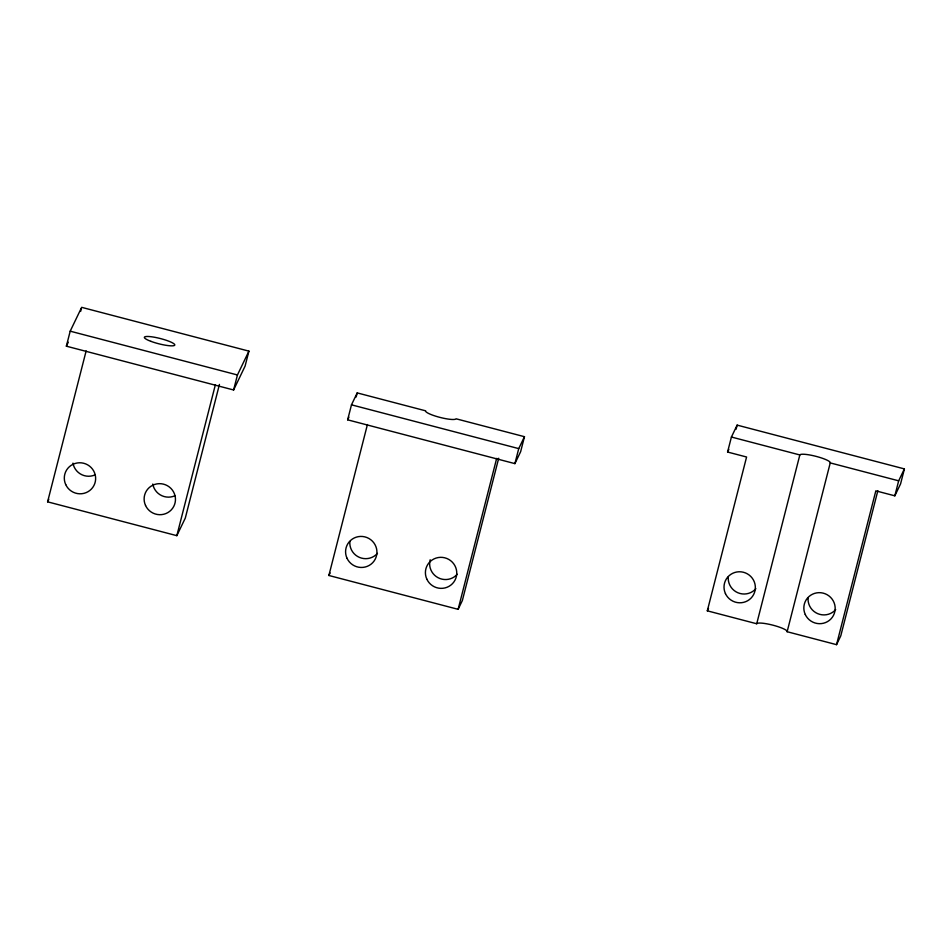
<?xml version="1.0" encoding="UTF-8"?>
<svg xmlns="http://www.w3.org/2000/svg" width="952" height="952" viewBox="0 0 952 952"><rect width="100%" height="100%" fill="white"/><g stroke="black" fill="none" stroke-linecap="round" stroke-linejoin="round"><path stroke-width="1.43" d="M66.366 346.183L70.198 331.177L81.67 307.341L248.912 351.133L245.08 366.139L233.609 389.975L66.366 346.183L68.27 342.208M80.623 311.435L81.313 308.698M219.436 384.418L185.295 518.102L176.834 535.667L47.6 501.835L86.144 350.895M176.834 535.667L215.378 384.739M233.609 389.975L237.441 374.969L248.912 351.133M347.647 419.832L351.478 404.826L357.214 392.902L425.639 410.824A15.732 2.737 14.3 0 0 439.634 417.309A15.732 2.737 14.3 0 0 456.044 418.785L524.469 436.694L520.637 451.7L514.901 463.624L347.647 419.832L348.92 417.19M356.167 396.996L357.214 392.902M498.693 458.233L462.351 600.533L458.126 609.328L328.88 575.484L367.424 424.544M458.126 609.328L496.67 458.388M514.901 463.624L518.733 448.618L524.469 436.694M727.578 452.033L731.41 437.027L737.145 425.116L904.4 468.908L900.568 483.913L894.832 495.825L875.828 490.851L836.546 644.659L787.137 631.723A15.732 2.737 14.3 0 0 773.143 625.238A15.732 2.737 14.3 0 0 756.721 623.762L707.312 610.827L746.582 457.008L727.578 452.033L728.851 449.392M736.11 429.209L737.145 425.116M756.721 623.762L799.835 454.949A15.732 2.737 14.3 0 1 816.245 456.413A15.732 2.737 14.3 0 1 830.239 462.91L898.664 480.82L904.4 468.908M787.137 631.723L830.239 462.91M877.851 490.697L840.771 635.876L836.546 644.659M894.832 495.825L898.664 480.82M47.6 501.835L48.802 499.324M328.88 575.484L330.094 572.973M707.312 610.827L708.514 608.316M731.41 437.027L799.835 454.949M70.198 331.177L237.441 374.969M351.478 404.826L518.733 448.618M835.689 609.589A15.732 15.482 25.7 0 1 808.117 597.761M755.864 588.693A15.732 15.482 25.7 0 1 728.292 576.864M377.444 553.35A15.732 15.482 25.7 0 1 349.872 541.521M457.257 574.246A15.732 15.482 25.7 0 1 430.185 559.764M174.799 495.813A15.732 15.482 25.7 0 1 152.796 484.044M94.974 474.917A15.732 15.482 25.7 0 1 72.971 463.136M805.261 614.48A15.732 15.482 25.7 0 0 832.298 617.312A15.732 15.482 25.7 0 0 820.957 592.739A15.732 15.482 25.7 0 0 805.261 614.48M725.436 593.584A15.732 15.482 25.7 0 0 752.473 596.416A15.732 15.482 25.7 0 0 741.132 571.843A15.732 15.482 25.7 0 0 725.436 593.584M426.829 579.149A15.732 15.482 25.7 0 0 453.878 581.981A15.732 15.482 25.7 0 0 442.537 557.408A15.732 15.482 25.7 0 0 426.829 579.149M347.004 558.241A15.732 15.482 25.7 0 0 374.053 561.073A15.732 15.482 25.7 0 0 362.712 536.5A15.732 15.482 25.7 0 0 347.004 558.241M150.904 341.34A15.732 2.737 14.3 0 0 174.763 345.136A15.732 2.737 14.3 0 0 152.998 336.996A15.732 2.737 14.3 0 0 150.904 341.34M145.549 505.5A15.732 15.482 25.7 0 0 172.586 508.32A15.732 15.482 25.7 0 0 161.257 483.747A15.732 15.482 25.7 0 0 145.549 505.5M65.724 484.592A15.732 15.482 25.7 0 0 92.76 487.424A15.732 15.482 25.7 0 0 81.432 462.85A15.732 15.482 25.7 0 0 65.724 484.592"/></g></svg>
